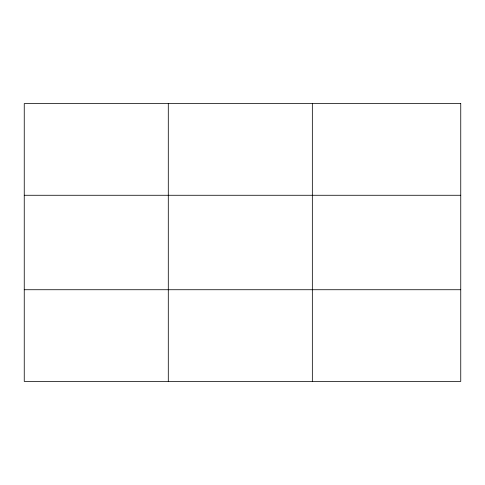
<?xml version="1.0" encoding="UTF-8"?>
<svg xmlns="http://www.w3.org/2000/svg" width="485" height="485" viewBox="0 0 485 485"><rect width="100%" height="100%" fill="white"/><g stroke="black" fill="none" stroke-linecap="round" stroke-linejoin="round"><path stroke-width="0.73" d="M168.295 103.596L168.295 381.404M312.34 103.596L312.34 381.404M24.25 195.273L460.75 195.273M24.25 289.727L460.75 289.727M460.75 103.596L460.75 381.404L24.25 381.404L24.25 103.596L460.75 103.596"/></g></svg>
